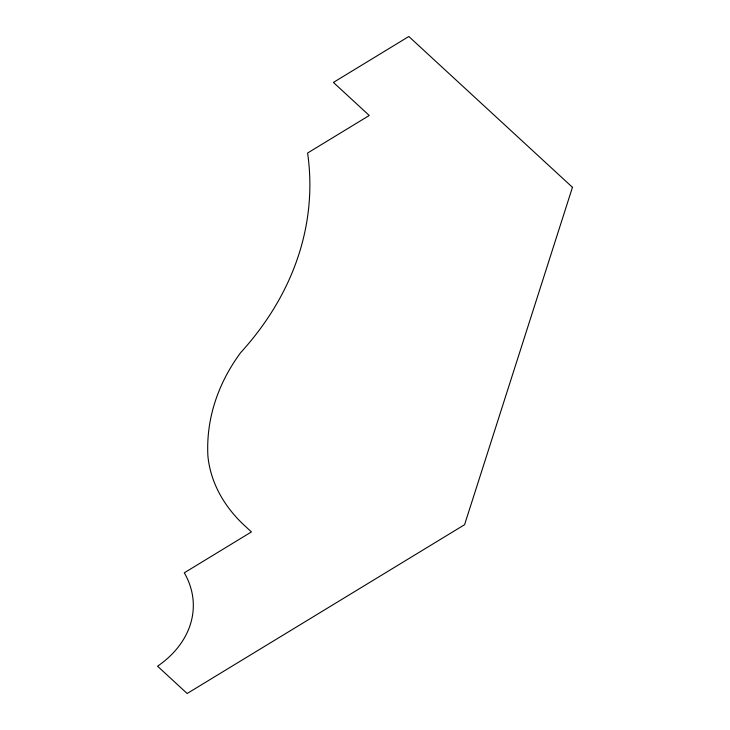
<?xml version="1.0" encoding="UTF-8"?>
<svg xmlns="http://www.w3.org/2000/svg" width="730" height="730" viewBox="0 0 730 730"><rect width="100%" height="100%" fill="white"/><g stroke="black" fill="none" stroke-linecap="round" stroke-linejoin="round"><path stroke-width="1.09" d="M572.457 187.309L464.581 524.697L187.154 693.5L157.543 666.207A109.737 82.189 -0.1 0 0 184.288 572.813L251.439 531.924L244.869 525.865A167.298 125.295 -0.1 0 1 207.895 456.004A263.512 197.365 -0.1 0 1 240.663 352.626A397.147 297.448 -0.1 0 0 307.595 153.026L369.261 115.486L333.4 82.426L408.827 36.5L572.457 187.309"/></g></svg>
